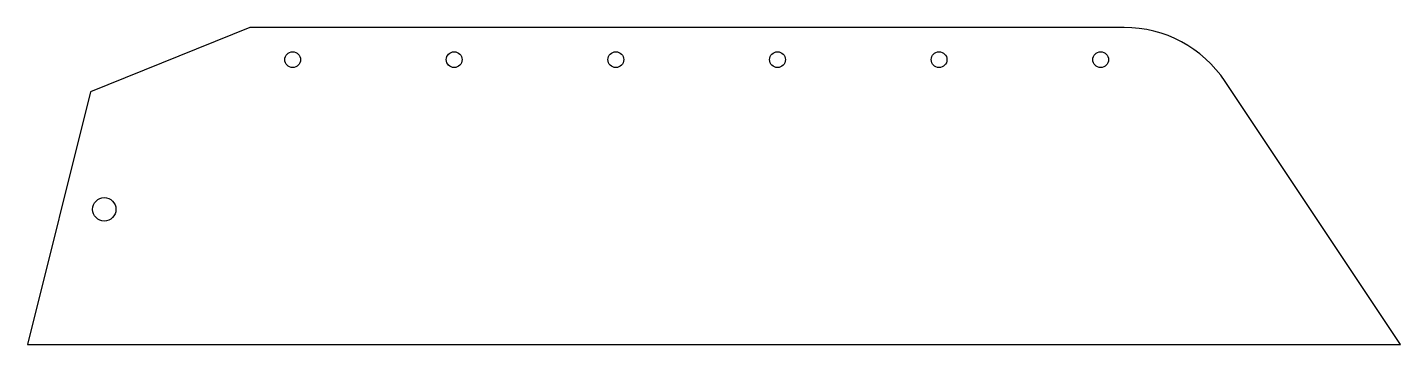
# Model space of a CAD drawing. Header units: inches. Extents: x -16.9 to 4.6, y -1.1 to 3.8.
import ezdxf

# ---------------------------------------------------------------- set-up
doc = ezdxf.new("R2010")
doc.units = ezdxf.units.IN
doc.layers.get('0').update_dxf_attribs({"linetype": 'CONTINUOUS'})

msp = doc.modelspace()

# ---------------------------------------------------------------- linework, layer by layer
msp.add_lwpolyline([(0.244, 3.805), (-13.386, 3.805), (-15.871, 2.801), (-16.855, -1.139), (4.551, -1.139), (1.816, 2.964, 0.250765)], format="xyb", close=True)
msp.add_lwpolyline([(0.244, 3.805), (-13.386, 3.805), (-15.871, 2.801), (-16.855, -1.139), (4.551, -1.139), (1.816, 2.964, 0.250765)], format="xyb", close=True)
for centre, radius in [((-12.721, 3.303), 0.123), ((-12.721, 3.303), 0.123), ((-10.202, 3.303), 0.123), ((-10.202, 3.303), 0.123), ((-7.682, 3.303), 0.123), ((-7.682, 3.303), 0.123), ((-5.162, 3.303), 0.123), ((-5.162, 3.303), 0.123), ((-2.643, 3.303), 0.123), ((-2.643, 3.303), 0.123), ((-0.123, 3.303), 0.123), ((-0.123, 3.303), 0.123), ((-15.657, 0.969), 0.182), ((-15.657, 0.969), 0.182)]:
    msp.add_circle(centre, radius)

doc.saveas('drawing.dxf')
